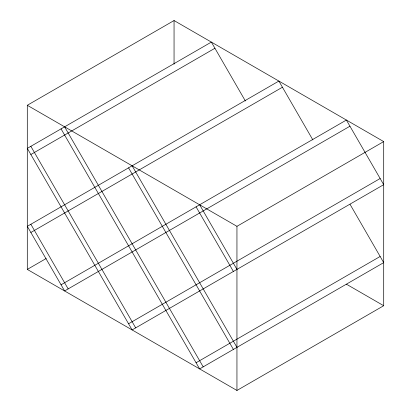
<?xml version="1.0" encoding="UTF-8"?>
<svg xmlns="http://www.w3.org/2000/svg" width="411" height="411" viewBox="0 0 411 411"><rect width="100%" height="100%" fill="white"/><g stroke="black" fill="none" stroke-linecap="round" stroke-linejoin="round"><path stroke-width="0.62" d="M27.296 105.278L174.053 20.55L383.704 141.59L383.704 305.722L236.947 390.45L27.296 269.411L27.296 105.278L236.947 226.322L383.704 141.59M30.856 154.526L214.922 48.257M30.856 232.482L282.434 87.235M27.296 269.411L46.196 258.498M61.054 284.787L346.391 120.048L383.704 184.678L132.121 329.93L27.296 148.366L211.367 42.092L245.372 100.988M349.946 126.213L64.609 290.952L27.296 226.322L278.879 81.07L312.858 139.925M128.566 323.765L380.144 178.518M196.078 362.743L380.144 256.474M346.447 284.212L383.704 305.722M350.044 204.334L383.704 262.634L199.633 368.908L61.054 128.874M199.633 204.776L236.947 269.405M196.078 206.831L233.391 271.46M132.121 165.797L236.947 347.362M128.566 167.852L233.391 349.417M64.609 126.824L203.193 366.853M30.856 146.311L135.681 327.875M30.856 224.267L68.169 288.897M236.947 226.322L236.947 390.45M174.053 20.55L174.053 64.147"/></g></svg>
